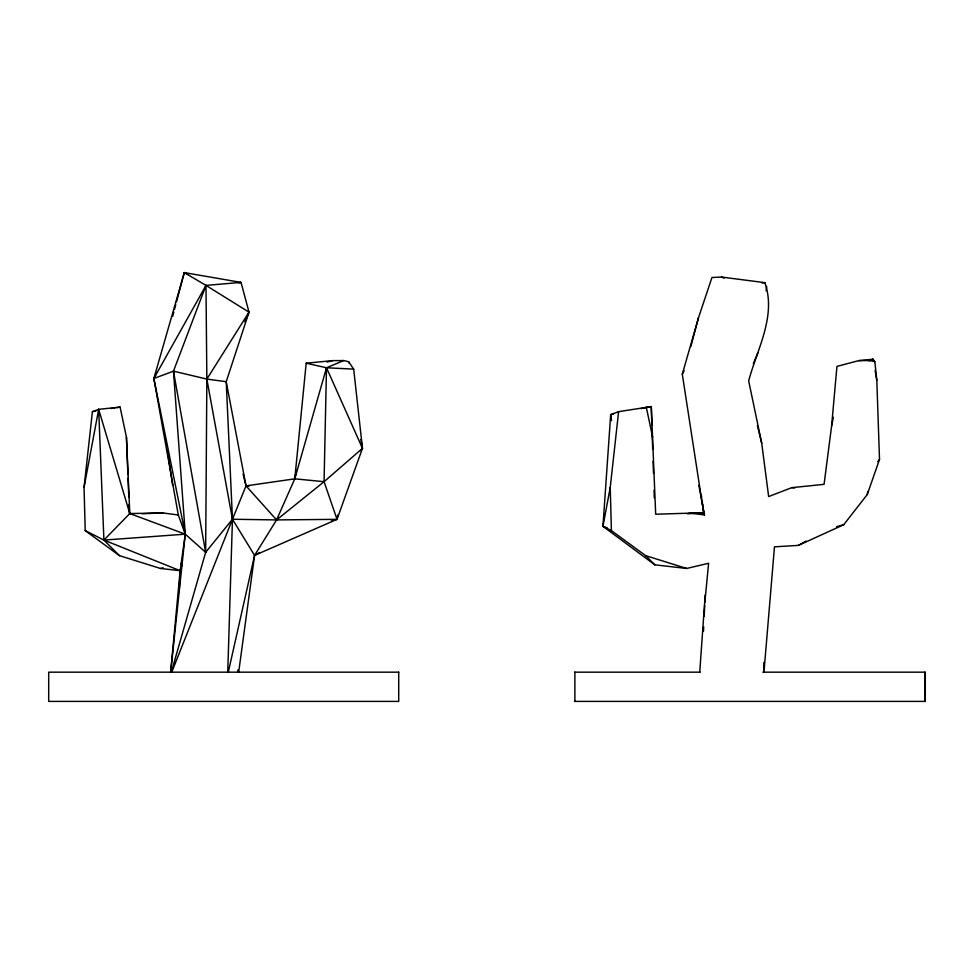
<?xml version="1.0" encoding="UTF-8"?>
<svg xmlns="http://www.w3.org/2000/svg" width="974" height="974" viewBox="0 0 974 974"><rect width="100%" height="100%" fill="white"/><g stroke="black" fill="none" stroke-linecap="round" stroke-linejoin="round"><path stroke-width="1.46" d="M171.327 672.17L205.648 552.331L206.853 379.093L205.977 285.394L184.293 272.598L153.855 378.496L178.303 514.99L185.279 534.178L170.657 672.17L180.141 570.703L185.279 534.178L173.469 371.155L205.977 285.394L241.041 282.399L249.003 312.155L226.224 381.686L232.457 519.252L227.746 672.17M331.452 520.871L337.028 519.337L324.062 481.692L326.509 367.77L343.737 360.563L348.643 361.719L353.684 369.134L362.462 448.357L337.028 519.337L254.567 555.399L228.293 672.17M179.143 591.888L180.141 570.703L182.028 564.506M703.484 631.274L703.691 626.732M704.19 616.128L704.689 605.524M704.835 602.492L708.609 563.276L686.67 568.463L654.82 564.835L602.955 526.325L610.674 414.62L618.612 411.661L651.277 406.584L655.685 514.235L703.666 512.701L704.494 514.99L689.239 512.957M699.746 672.17L705.188 594.919M237.766 672.17L237.924 669.966L238.009 672.17M763.957 672.17L774.476 546.828L798.4 545.391L843.715 524.718L867.25 494.573L879.51 459.448L876.807 380.286L874.835 361.719L873.142 359.223L858.703 360.636L836.946 366.407L831.601 426.04L824.077 484.346L791.789 487.657L768.644 496.557L761.717 443.207L748.665 380.846C757.2 349.057 776.595 315.783 764.834 282.655L721.503 277.054L711.945 277.517L698.468 317.828L682.299 374.211L703.666 512.701L687.413 513.822M343.737 360.563L332.511 360.636L306.189 363.205L294.781 478.831L276.579 519.921L254.567 555.399L238.679 672.17M84.044 487.426L92.408 411.661L98.666 409.336L120.106 407.108L126.437 437.204L129.785 513.554L103.914 540.083L85.213 530.611L84.044 487.426L98.666 409.336L129.785 513.554L185.279 534.178L205.648 552.331L232.457 519.252L246.02 485.88L226.224 381.686L206.853 379.093L173.469 371.155L153.855 378.496L185.279 534.178L103.914 540.083L98.666 409.336M654.82 564.835L645.64 555.643L611.404 530.611L602.955 526.325L610.235 487.426L618.612 411.661M766.112 290.836L766.696 286.417M337.734 514.966L337.028 519.337L276.579 519.921L232.457 519.252L171.741 672.17M867.25 494.573L867.737 491.602M296.559 470.028L294.781 478.831L246.02 485.88L243.123 474.107M831.601 426.04L833.367 417.274M172.666 316.38L173.822 311.997M174.602 309.075L175.758 304.704M176.537 301.782L184.293 272.598L241.041 282.399L238.752 282.886M690.834 346.574L698.468 317.828M244.851 321.931L249.003 312.155L205.977 285.394L153.855 378.496L155.536 375.282M753.279 363.704L757.991 352.649M682.299 374.211L684.125 370.729M249.003 312.155L206.853 379.093L232.457 519.252L254.567 555.399L259.608 552.538M360.636 450.572L362.462 448.357L360.916 439.481M877.696 461.639L879.51 459.448M249.027 486.16L246.02 485.88L276.579 519.921L324.062 481.692L362.462 448.357L326.509 367.77L306.189 363.205M798.4 545.391L806.034 541.057M858.703 360.636L869.928 360.563L873.142 359.223L869.003 360.757M836.508 526.715L843.715 524.718M327.069 362.072L332.511 360.636M181.042 563.593L182.406 563.276M163.218 567.818L160.467 568.463L119.449 555.643L85.213 530.611M613.583 414.047L610.674 414.62L611.514 420.622M641.123 408.593L651.277 406.584L651.886 424.834M92.408 411.661L95.878 411.089M111.45 408.532L114.908 407.96M116.636 407.68L120.106 407.108M761.911 282.959L764.834 282.655M142.07 513.761L163.035 512.957L178.303 514.99M129.785 513.554L163.035 512.957M574.502 672.17L700.16 672.17M762.8 672.17L925.3 672.17L925.3 701.402L574.502 701.402M353.684 369.134L326.509 367.77L294.781 478.831L324.062 481.692M791.789 487.657L794.784 487.925M160.467 568.463L180.141 570.703L103.914 540.083L119.449 555.643M869.928 360.563L874.835 361.719M645.64 555.643L686.67 568.463M602.955 526.325L607.179 527.871M721.503 277.054L724.169 278.138M184.293 272.598L188.42 274.266M757.395 425.65L761.717 443.207M646.298 407.108L652.629 437.204M698.833 485.259L704.494 514.99M173.469 371.155L205.648 552.331M875.102 370.461L876.807 380.286M167.467 450.56L172.642 485.259M701.268 494.622L701.67 497.641M702.071 500.648L703.666 512.701M348.643 361.719L348.765 362.876M126.437 437.204L127.911 474.521M128.057 478.124L128.824 497.385M129.104 504.605L129.493 514.235M763.847 662.369L764.115 669.966M652.081 430.91L652.69 449.16M653.091 461.311L653.493 473.474M654.041 490.202L654.297 497.799M610.235 487.426L611.404 530.611M924.91 672.17L924.91 701.402M574.891 672.17L574.891 701.402M398.719 672.17L48.7 672.17L48.7 701.402L398.719 701.402L398.719 672.17"/></g></svg>
